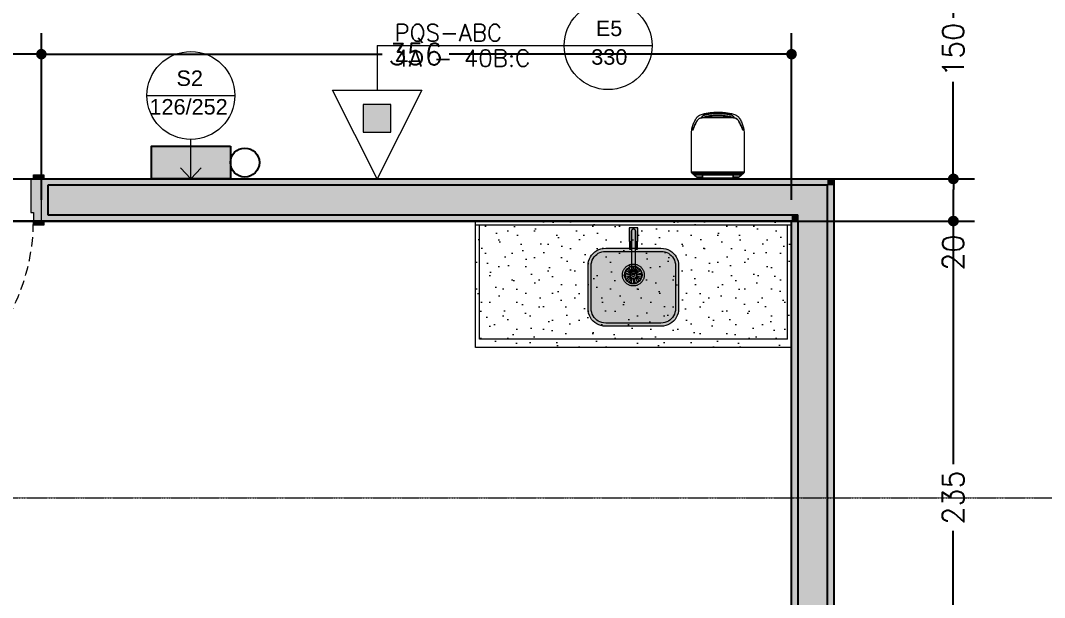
# Model space of a CAD drawing. Header units: metres. Extents: x -1783 to 21505, y -57 to 13660.
# Drawn here: x 12548 to 13033.8, y 10467.5 to 10741.4 of the extents above; entities that cross this region are included whole.
import ezdxf

# ---------------------------------------------------------------- set-up
doc = ezdxf.new("R2010")
doc.units = ezdxf.units.M
doc.header["$MEASUREMENT"] = 0
doc.linetypes.add('Dashed', pattern=[0.07, 0.045, -0.025])
doc.linetypes.add('Dot & Dashed', pattern=[0.6, 0.5, -0.05, 0, -0.05])
for name, color, linetype, lineweight in [('0_Caneta_No__99', 7, 'Continuous', 20), ('Bombeiro', 1, 'Continuous', 0), ('PAREDE CONSTRUIR_Caneta_No__241', 7, 'Continuous', 13), ('PAREDE CONSTRUIR_Caneta_No__3', 7, 'Continuous', 25), ('Portas Archicad_Caneta_No__241', 7, 'Continuous', 13)]:
    doc.layers.add(name, color=color, linetype=linetype, lineweight=lineweight)
for name, color, linetype in [('colorida chamar atenção', 10, 'Continuous'), ('cotas', 7, 'Continuous'), ('COTAS EXECUTIVO.EXEC', 7, 'Continuous'), ('LOUCAS-METAIS.ARQ', 7, 'Continuous'), ('PAREDE CONSTRUIR', 7, 'Continuous'), ('Portas Archicad', 7, 'Continuous')]:
    doc.layers.add(name, color=color, linetype=linetype)
for name, color, linetype, lineweight, true_color in [('LOUCAS-METAIS.ARQ_Caneta_No__13', 7, 'Continuous', 0, 0xaaaaaa), ('LOUCAS-METAIS.ARQ_Caneta_No__16', 7, 'Continuous', 0, 0xc9c9c9), ('LOUCAS-METAIS.ARQ_Caneta_No__18', 7, 'Continuous', 0, 0xdfdfdf), ('LOUCAS-METAIS.ARQ_Caneta_No__19', 7, 'Continuous', 0, 0xe9e9e9), ('MOBILIARIO2_Caneta_No__13', 7, 'Continuous', 0, 0xaaaaaa), ('Portas Archicad_Caneta_No__9', 7, 'Continuous', 5, 0x020202), ('Portas Archicad_Caneta_No__97', 7, 'Continuous', 5, 0x6b6b6b)]:
    doc.layers.add(name, color=color, linetype=linetype, lineweight=lineweight, true_color=true_color)
doc.styles.add('ARIAL', font='arial.ttf', dxfattribs={"height": 0.15})
doc.styles.add('R80', font='romans.shx', dxfattribs={"height": 10})
doc.dimstyles.new('1-50', dxfattribs={"dimtxt": 10, "dimasz": 5, "dimexe": 10, "dimexo": 10, "dimgap": 3, "dimtad": 1, "dimdec": 1, "dimrnd": 1, "dimdsep": 46, "dimtxsty": 'R80', "dimblk": 'DOT', "dimcen": 0, "dimclrd": 252, "dimclre": 252, "dimclrt": 252, "dimadec": 0, "dimazin": 0, "dimtfac": 1, "dimtdec": 1, "dimtix": 1, "dimtmove": 2, "dimatfit": 3, "dimldrblk": 'DOT', "dimfxl": 1, "dimtolj": 1, "dimarcsym": 0})
pattern_1 = [(45, (18585.245, 16091.269), (-6.363961, 6.363961), [0, -6, 0, -9]), (110, (18605.245, 16091.269), (8.457234, 3.078181), [0, -4.4, 0, -7.6])]

# ---------------------------------------------------------------- blocks, each defined once
blk = doc.blocks.new('iluminação')
at = {"layer": 'colorida chamar atenção'}
blk.add_hatch(color=256, dxfattribs=at).paths.add_polyline_path([(15.52, 37.5), (0, 37.5), (0, 0), (15.52, 0)])
blk.add_lwpolyline([(0, 37.5), (15.52, 37.5), (15.52, 0), (0, 0)], close=True, dxfattribs=at)
blk.add_circle((7.76, 44.38), 6.88, dxfattribs=at)
blk = doc.blocks.new('_Dot')
at = {"color": 0, "linetype": 'ByBlock', "lineweight": -2}
blk.add_line((-0.5, 0), (-1, 0), dxfattribs=at)
at = {"color": 0, "linetype": 'ByBlock', "const_width": 0.5}
blk.add_lwpolyline([(-0.25, 0, 1), (0.25, 0, 1)], format="xyb", close=True, dxfattribs=at)
blk = doc.blocks.new('*D7135')
at = {"layer": 'COTAS EXECUTIVO.EXEC', "color": 252, "lineweight": -2, "transparency": 16777216}
for p, q in [((12451.34, 10646.21), (13000.52, 10646.21)), ((12990.52, 10641.21), (12990.52, 10530.82)), ((12990.52, 10416.21), (12990.52, 10499.11)), ((12943.84, 10411.21), (13000.52, 10411.21))]:
    blk.add_line(p, q, dxfattribs=at)
at = {"layer": 'COTAS EXECUTIVO.EXEC', "color": 252, "lineweight": -2, "transparency": 16777216, "xscale": 5, "yscale": 5, "zscale": 5}
for p, rotation in [((12990.52, 10646.21), 90), ((12990.52, 10411.21), 270)]:
    blk.add_blockref('_Dot', p, dxfattribs=dict(at, rotation=rotation))
at = {"layer": 'COTAS EXECUTIVO.EXEC', "color": 252, "transparency": 16777216, "insert": (12990.52, 10514.97), "char_height": 10, "attachment_point": 5, "rotation": 90, "style": 'R80'}
blk.add_mtext('\\A1;235', dxfattribs=at)
blk = doc.blocks.new('*D7136')
at = {"layer": 'COTAS EXECUTIVO.EXEC', "color": 252, "lineweight": -2, "transparency": 16777216}
for p, q in [((12461.34, 10666.21), (13000.69, 10666.21)), ((12990.69, 10651.21), (12990.69, 10661.21)), ((12451.34, 10646.21), (13000.69, 10646.21))]:
    blk.add_line(p, q, dxfattribs=at)
at = {"layer": 'COTAS EXECUTIVO.EXEC', "color": 252, "lineweight": -2, "transparency": 16777216, "xscale": 5, "yscale": 5, "zscale": 5}
for p, rotation in [((12990.69, 10666.21), 90), ((12990.69, 10646.21), 270)]:
    blk.add_blockref('_Dot', p, dxfattribs=dict(at, rotation=rotation))
at = {"layer": 'COTAS EXECUTIVO.EXEC', "color": 252, "transparency": 16777216, "insert": (12990.52, 10631.22), "char_height": 10, "attachment_point": 5, "rotation": 90, "style": 'R80'}
blk.add_mtext('\\A1;20', dxfattribs=at)
blk = doc.blocks.new('*D7137')
at = {"layer": 'COTAS EXECUTIVO.EXEC', "color": 252, "lineweight": -2, "transparency": 16777216}
for p, q in [((12943.84, 10816.21), (13000.52, 10816.21)), ((12990.52, 10811.21), (12990.52, 10742.61)), ((12990.52, 10671.21), (12990.52, 10712.32)), ((12461.34, 10666.21), (13000.52, 10666.21))]:
    blk.add_line(p, q, dxfattribs=at)
at = {"layer": 'COTAS EXECUTIVO.EXEC', "color": 252, "lineweight": -2, "transparency": 16777216, "xscale": 5, "yscale": 5, "zscale": 5}
for p, rotation in [((12990.52, 10816.21), 90), ((12990.52, 10666.21), 270)]:
    blk.add_blockref('_Dot', p, dxfattribs=dict(at, rotation=rotation))
at = {"layer": 'COTAS EXECUTIVO.EXEC', "color": 252, "transparency": 16777216, "insert": (12990.52, 10727.47), "char_height": 10, "attachment_point": 5, "rotation": 90, "style": 'R80'}
blk.add_mtext('\\A1;150', dxfattribs=at)
blk = doc.blocks.new('*D7200')
at = {"layer": 'COTAS EXECUTIVO.EXEC', "color": 252, "lineweight": -2, "transparency": 16777216}
for p, q in [((12618.84, 10816.21), (12230.38, 10816.21)), ((12240.38, 10811.21), (12240.38, 10742.61)), ((12240.38, 10671.21), (12240.38, 10712.32)), ((12293.84, 10666.21), (12230.38, 10666.21))]:
    blk.add_line(p, q, dxfattribs=at)
at = {"layer": 'COTAS EXECUTIVO.EXEC', "color": 252, "lineweight": -2, "transparency": 16777216, "xscale": 5, "yscale": 5, "zscale": 5}
for p, rotation in [((12240.38, 10816.21), 90), ((12240.38, 10666.21), 270)]:
    blk.add_blockref('_Dot', p, dxfattribs=dict(at, rotation=rotation))
at = {"layer": 'COTAS EXECUTIVO.EXEC', "color": 252, "transparency": 16777216, "insert": (12240.38, 10727.47), "char_height": 10, "attachment_point": 5, "rotation": 90, "style": 'R80'}
blk.add_mtext('\\A1;150', dxfattribs=at)
blk = doc.blocks.new('*D7358')
at = {"layer": 'COTAS EXECUTIVO.EXEC', "color": 252, "lineweight": -2, "transparency": 16777216}
for p, q in [((13183.84, 10613.71), (13183.84, 10332.29)), ((12933.84, 10351.21), (12933.84, 10332.29)), ((12938.84, 10342.29), (13029.24, 10342.29)), ((13178.84, 10342.29), (13060.95, 10342.29))]:
    blk.add_line(p, q, dxfattribs=at)
at = {"layer": 'COTAS EXECUTIVO.EXEC', "color": 252, "lineweight": -2, "transparency": 16777216, "xscale": 5, "yscale": 5, "zscale": 5, "rotation": 180}
blk.add_blockref('_Dot', (12933.84, 10342.29), dxfattribs=at)
at = {"layer": 'COTAS EXECUTIVO.EXEC', "color": 252, "lineweight": -2, "transparency": 16777216, "xscale": 5, "yscale": 5, "zscale": 5}
blk.add_blockref('_Dot', (13183.84, 10342.29), dxfattribs=at)
at = {"layer": 'COTAS EXECUTIVO.EXEC', "color": 252, "transparency": 16777216, "insert": (13045.1, 10342.29), "char_height": 10, "attachment_point": 5, "style": 'R80'}
blk.add_mtext('\\A1;250', dxfattribs=at)
blk = doc.blocks.new('*D7481')
at = {"layer": 'COTAS EXECUTIVO.EXEC', "color": 252, "lineweight": -2, "transparency": 16777216}
for p, q in [((12457.91, 10656.21), (12457.91, 10735.39)), ((12557.91, 10656.21), (12557.91, 10735.39)), ((12462.91, 10725.39), (12492.37, 10725.39)), ((12552.91, 10725.39), (12522.66, 10725.39))]:
    blk.add_line(p, q, dxfattribs=at)
at = {"layer": 'COTAS EXECUTIVO.EXEC', "color": 252, "lineweight": -2, "transparency": 16777216, "xscale": 5, "yscale": 5, "zscale": 5, "rotation": 180}
blk.add_blockref('_Dot', (12457.91, 10725.39), dxfattribs=at)
at = {"layer": 'COTAS EXECUTIVO.EXEC', "color": 252, "lineweight": -2, "transparency": 16777216, "xscale": 5, "yscale": 5, "zscale": 5}
blk.add_blockref('_Dot', (12557.91, 10725.39), dxfattribs=at)
at = {"layer": 'COTAS EXECUTIVO.EXEC', "color": 252, "transparency": 16777216, "insert": (12507.51, 10725.39), "char_height": 10, "attachment_point": 5, "style": 'R80'}
blk.add_mtext('\\A1;100', dxfattribs=at)
blk = doc.blocks.new('*D7482')
at = {"layer": 'COTAS EXECUTIVO.EXEC', "color": 252, "lineweight": -2, "transparency": 16777216}
for p, q in [((12557.91, 10656.21), (12557.91, 10735.39)), ((12913.84, 10656.21), (12913.84, 10735.39)), ((12562.91, 10725.39), (12719.62, 10725.39)), ((12908.84, 10725.39), (12751.34, 10725.39))]:
    blk.add_line(p, q, dxfattribs=at)
at = {"layer": 'COTAS EXECUTIVO.EXEC', "color": 252, "lineweight": -2, "transparency": 16777216, "xscale": 5, "yscale": 5, "zscale": 5, "rotation": 180}
blk.add_blockref('_Dot', (12557.91, 10725.39), dxfattribs=at)
at = {"layer": 'COTAS EXECUTIVO.EXEC', "color": 252, "lineweight": -2, "transparency": 16777216, "xscale": 5, "yscale": 5, "zscale": 5}
blk.add_blockref('_Dot', (12913.84, 10725.39), dxfattribs=at)
at = {"layer": 'COTAS EXECUTIVO.EXEC', "color": 252, "transparency": 16777216, "insert": (12735.48, 10725.39), "char_height": 10, "attachment_point": 5, "style": 'R80'}
blk.add_mtext('\\A1;356', dxfattribs=at)
blk = doc.blocks.new('Door 26_3')
at = {"layer": 'Portas Archicad', "linetype": 'Continuous', "lineweight": 0, "true_color": 0xffffff}
for points in [[(0.462, 0.924), (0.422, 0.924), (0.422, 0), (0.462, 0)], [(-0.462, 0), (-0.462, 0.019), (-0.512, 0.019), (-0.512, 0)], [(-0.45, -0.2), (-0.45, -0.04), (-0.462, -0.04), (-0.462, 0), (-0.5, 0), (-0.5, -0.2)], [(0.5, -0.2), (0.5, 0), (0.462, 0), (0.462, -0.04), (0.45, -0.04), (0.45, -0.2)], [(0.462, 0.019), (0.462, 0), (0.512, 0), (0.512, 0.019)], [(-0.462, -0.219), (-0.462, -0.2), (-0.512, -0.2), (-0.512, -0.219)], [(0.462, -0.2), (0.462, -0.219), (0.512, -0.219), (0.512, -0.2)]]:
    blk.add_hatch(color=7, dxfattribs=at).paths.add_polyline_path(points)
at = {"layer": 'Portas Archicad_Caneta_No__241', "color": 7, "linetype": 'Continuous', "lineweight": 13}
for p, q in [((-0.512, 0), (-0.5, 0)), ((-0.512, 0), (-0.5, 0)), ((-0.5, 0), (-0.5, -0.03)), ((-0.5, 0), (-0.5, -0.03)), ((0.5, 0), (0.5, -0.03)), ((0.5, 0), (0.5, -0.03)), ((0.5, 0), (0.512, 0)), ((0.5, 0), (0.512, 0)), ((-0.5, -0.03), (-0.5, -0.17)), ((-0.5, -0.03), (-0.5, -0.17)), ((-0.5, -0.03), (-0.5, -0.17)), ((-0.5, -0.03), (-0.5, -0.17)), ((0.5, -0.03), (0.5, -0.17)), ((0.5, -0.03), (0.5, -0.17)), ((0.5, -0.03), (0.5, -0.17)), ((0.5, -0.03), (0.5, -0.17)), ((-0.5, -0.17), (-0.5, -0.2)), ((-0.5, -0.17), (-0.5, -0.2)), ((-0.5, -0.17), (-0.5, -0.2)), ((-0.5, -0.17), (-0.5, -0.2)), ((0.5, -0.17), (0.5, -0.2)), ((0.5, -0.17), (0.5, -0.2)), ((0.5, -0.17), (0.5, -0.2)), ((0.5, -0.17), (0.5, -0.2)), ((-0.512, -0.2), (-0.5, -0.2)), ((-0.512, -0.2), (-0.5, -0.2)), ((0.5, -0.2), (0.512, -0.2)), ((0.5, -0.2), (0.512, -0.2))]:
    blk.add_line(p, q, dxfattribs=at)
at = {"layer": 'Portas Archicad_Caneta_No__9', "color": 18, "linetype": 'Continuous', "lineweight": 5, "true_color": 0x020202}
for p, q in [((0.422, 0), (0.422, 0.924)), ((0.422, 0.924), (0.462, 0.924)), ((0.462, 0.924), (0.462, 0)), ((-0.512, 0), (-0.512, 0.019)), ((-0.512, 0.019), (-0.462, 0.019)), ((-0.462, 0), (-0.512, 0)), ((-0.462, 0), (-0.5, 0)), ((-0.5, 0), (-0.5, -0.2)), ((-0.462, 0.019), (-0.462, 0)), ((-0.462, -0.04), (-0.462, 0)), ((0.462, 0), (0.422, 0)), ((0.462, 0.019), (0.512, 0.019)), ((0.462, 0), (0.462, 0.019)), ((0.512, 0), (0.462, 0)), ((0.5, 0), (0.462, 0)), ((0.462, 0), (0.462, -0.04)), ((0.5, -0.2), (0.5, 0)), ((0.512, 0.019), (0.512, 0)), ((-0.45, -0.04), (-0.462, -0.04)), ((-0.45, -0.2), (-0.45, -0.04)), ((0.462, -0.04), (0.45, -0.04)), ((0.45, -0.04), (0.45, -0.2)), ((-0.512, -0.219), (-0.512, -0.2)), ((-0.512, -0.2), (-0.462, -0.2)), ((-0.462, -0.219), (-0.512, -0.219)), ((-0.5, -0.2), (-0.45, -0.2)), ((-0.462, -0.2), (-0.462, -0.219)), ((0.45, -0.2), (0.5, -0.2)), ((0.462, -0.2), (0.512, -0.2)), ((0.462, -0.219), (0.462, -0.2)), ((0.512, -0.219), (0.462, -0.219)), ((0.512, -0.2), (0.512, -0.219))]:
    blk.add_line(p, q, dxfattribs=at)
at = {"layer": 'Portas Archicad_Caneta_No__97', "color": 251, "linetype": 'Dashed', "lineweight": 5, "true_color": 0x6b6b6b}
blk.add_arc((0.462, 0), 0.924, 90, 180, dxfattribs=at)
blk = doc.blocks.new('Filtro de agua eletrolux')
at = {"layer": 'MOBILIARIO2_Caneta_No__13', "color": 253, "linetype": 'Continuous', "lineweight": 0, "true_color": 0xaaaaaa, "flags": 128}
for points in [[(-0.048, 0), (-0.048, -0.0035), (-0.041, -0.0035), (-0.041, 0)], [(-0.1232, -0.0274), (-0.1247, -0.0313), (0.1247, -0.0313), (0.1232, -0.0273)], [(-0.1135, -0.0189), (-0.1232, -0.0274), (0.1232, -0.0274), (0.1135, -0.0189)], [(-0.0724, -0.0189), (-0.073, -0.0079), (-0.0996, -0.0079), (-0.1105, -0.0189)], [(0.0724, -0.0189), (0.1105, -0.0189), (0.0996, -0.0079), (0.073, -0.0079)]]:
    blk.add_lwpolyline(points, close=True, dxfattribs=at)
for points in [[(-0.0793, -0.2894, 0.01947), (-0.0736, -0.2903, 0.019484), (-0.0679, -0.2908, 0.006621), (0.0001, -0.2916, 0.003297), (0.0681, -0.2911, 0.002041), (0.0684, -0.291, 0.002126), (0.0687, -0.2908, 0.019335), (0.074, -0.2903, 0.019341), (0.0793, -0.2894, 0.092792), (0.0877, -0.2861, 0.07538), (0.0946, -0.2801, 0.048862), (0.0998, -0.2726, 0.005558), (0.1042, -0.2646, 0.003802), (0.1084, -0.2565, 0.016853), (0.1123, -0.2482, 0.016885), (0.1156, -0.2397, 0.007096), (0.1185, -0.2311, -0.089817), (0.1209, -0.2368, -0.062725), (0.1215, -0.243, 0.031512), (0.1239, -0.23, 0.019818), (0.1248, -0.2168, 0.009318), (0.125, -0.2036, 0.012602), (0.1247, -0.1904), (0.1247, -0.0313), (-0.1247, -0.0313), (-0.1247, -0.1906, 0.013912), (-0.1251, -0.2039, 0.011291), (-0.1248, -0.2172, 0.016751), (-0.1237, -0.2305, 0.028), (-0.1215, -0.2437, -0.078355), (-0.121, -0.2372, -0.080125), (-0.1185, -0.2313, 0.023278), (-0.1122, -0.2483, 0.02357), (-0.1043, -0.2647, 0.008726), (-0.0998, -0.2727, 0.041205), (-0.0945, -0.2802, 0.079334), (-0.0877, -0.2861, 0.092079), (-0.0793, -0.2894)], [(0.0724, -0.0189), (0.073, -0.0079), (0.0996, -0.0079), (0.1105, -0.0189), (0.1132, -0.0189, 0.115589), (0.1081, -0.0131, 0.022093), (0.1015, -0.0088, 0.050067), (0.0944, -0.0055, 0.039954), (0.0869, -0.0035), (-0.0869, -0.0035, 0.039954), (-0.0944, -0.0055, 0.050067), (-0.1015, -0.0088, 0.022093), (-0.1081, -0.0131, 0.115589), (-0.1132, -0.0189), (-0.1105, -0.0189), (-0.0996, -0.0079), (-0.073, -0.0079), (-0.0724, -0.0189)], [(-0.0793, -0.2894, -0.092079), (-0.0877, -0.2861, -0.079334), (-0.0945, -0.2802, -0.041205), (-0.0998, -0.2727, -0.008726), (-0.1043, -0.2647, -0.02357), (-0.1122, -0.2483, -0.023278), (-0.1185, -0.2313, 0.080125), (-0.121, -0.2372, 0.078355), (-0.1215, -0.2437, 0.04942), (-0.1153, -0.2624, 0.015798), (-0.1066, -0.2803, 0.014478), (-0.1017, -0.2889, 0.075356), (-0.0954, -0.2965, 0.063842), (-0.0873, -0.3021, 0.038124), (-0.0781, -0.306, 0.024573), (-0.0685, -0.3086, 0.006855), (-0.0588, -0.3107, 0.007954), (-0.049, -0.3125, 0.008068), (-0.0392, -0.3139, 0.016272), (-0.0195, -0.3159, 0.01656), (0.0003, -0.3165, 0.015993), (0.0201, -0.3159, 0.014635), (0.0399, -0.314, 0.018719), (0.0594, -0.3109, 0.034167), (0.0786, -0.3057, 0.028453), (0.0878, -0.3019, 0.084173), (0.0958, -0.2962, 0.052572), (0.1021, -0.2885, 0.020182), (0.1072, -0.2799, 0.030152), (0.1155, -0.2619, 0.033945), (0.1215, -0.243, 0.062725), (0.1209, -0.2368, 0.089817), (0.1185, -0.2311, -0.007096), (0.1156, -0.2397, -0.016885), (0.1123, -0.2482, -0.016853), (0.1084, -0.2565, -0.003802), (0.1042, -0.2646, -0.005558), (0.0998, -0.2726, -0.048862), (0.0946, -0.2801, -0.07538), (0.0877, -0.2861, -0.092792), (0.0793, -0.2894, -0.033884), (0.0765, -0.294, -0.045371), (0.073, -0.2981, -0.077145), (0.0687, -0.3012, -0.040233), (0.0637, -0.3033, -0.033791), (0.0533, -0.3058, -0.004052), (0.0427, -0.3076, -0.022883), (0.0214, -0.3099, -0.016092), (0, -0.3106, -0.016739), (-0.0214, -0.3099, -0.022154), (-0.0427, -0.3075, -0.005982), (-0.0533, -0.3057, -0.029749), (-0.0637, -0.3032, -0.042805), (-0.0687, -0.3012, -0.07791), (-0.073, -0.2981, -0.042066), (-0.0765, -0.294, -0.038939), (-0.0793, -0.2894)], [(0.0793, -0.2894, -0.019341), (0.074, -0.2903, -0.019335), (0.0687, -0.2908, -0.024563), (0.0649, -0.293, -0.044143), (0.0609, -0.2947, -0.031848), (0.0567, -0.2957, -0.005357), (0.0523, -0.2965, -0.001877), (0.0437, -0.2978, -0.00785), (0.0351, -0.299, -0.015062), (0.0178, -0.3006, -0.015413), (0.0003, -0.3011, -0.01191), (-0.0084, -0.3009, -0.001177), (-0.0171, -0.3005, -0.006843), (-0.0258, -0.2999, -0.008684), (-0.0344, -0.299, -0.007866), (-0.0431, -0.2979, -0.005183), (-0.0517, -0.2965, -0.021393), (-0.0603, -0.2947, -0.108988), (-0.0679, -0.2908, -0.019484), (-0.0736, -0.2903, -0.01947), (-0.0793, -0.2894, 0.038939), (-0.0765, -0.294, 0.042066), (-0.073, -0.2981, 0.07791), (-0.0687, -0.3012, 0.042805), (-0.0637, -0.3032, 0.029749), (-0.0533, -0.3057, 0.005982), (-0.0427, -0.3075, 0.022154), (-0.0214, -0.3099, 0.016739), (0, -0.3106, 0.016092), (0.0214, -0.3099, 0.022883), (0.0427, -0.3076, 0.004052), (0.0533, -0.3058, 0.033791), (0.0637, -0.3033, 0.040233), (0.0687, -0.3012, 0.077145), (0.073, -0.2981, 0.045371), (0.0765, -0.294, 0.033884), (0.0793, -0.2894)], [(0.0681, -0.2911, -0.003297), (0.0001, -0.2916, -0.006621), (-0.0679, -0.2908, 0.108633), (-0.0603, -0.2947, 0.021646), (-0.0518, -0.2965, 0.005219), (-0.0432, -0.2979, 0.007771), (-0.0346, -0.299, 0.008628), (-0.026, -0.2999, 0.006919), (-0.0173, -0.3005, 0.001213), (-0.0087, -0.3009, 0.011455), (0, -0.3011, 0.0158), (0.0173, -0.3006, 0.014701), (0.0346, -0.2991, 0.008068), (0.0432, -0.2979, 0.002153), (0.0518, -0.2966, 0.003277), (0.0561, -0.2958, 0.028711), (0.0603, -0.2948, 0.044037), (0.0643, -0.2933, 0.025756), (0.0681, -0.2911)]]:
    blk.add_lwpolyline(points, format="xyb", close=True, dxfattribs=at)
blk = doc.blocks.new('LEM_cuba tramontina 400x340x140')
at = {"layer": 'LOUCAS-METAIS.ARQ_Caneta_No__18', "linetype": 'Continuous', "lineweight": 0, "true_color": 0xdfdfdf}
blk.add_hatch(color=254, dxfattribs=at).paths.add_polyline_path([(0.0843, 0.43), (0.0718, 0.4292), (0.0612, 0.4271), (0.051, 0.4236), (0.0413, 0.4188), (0.0324, 0.4128), (0.0243, 0.4057), (0.0172, 0.3976), (0.0112, 0.3887), (0.0064, 0.379), (0.0029, 0.3688), (0.0008, 0.3582), (0, 0.3457), (0, 0.0843), (0.0008, 0.0718), (0.0029, 0.0612), (0.0064, 0.051), (0.0112, 0.0413), (0.0172, 0.0324), (0.0243, 0.0243), (0.0324, 0.0172), (0.0413, 0.0112), (0.051, 0.0064), (0.0612, 0.0029), (0.0718, 0.0008), (0.0843, 0), (0.2857, 0), (0.2982, 0.0008), (0.3088, 0.0029), (0.319, 0.0064), (0.3287, 0.0112), (0.3376, 0.0172), (0.3457, 0.0243), (0.3528, 0.0324), (0.3588, 0.0413), (0.3636, 0.051), (0.3671, 0.0612), (0.3692, 0.0718), (0.37, 0.0843), (0.37, 0.3457), (0.3692, 0.3582), (0.3671, 0.3688), (0.3636, 0.379), (0.3588, 0.3887), (0.3528, 0.3976), (0.3457, 0.4057), (0.3376, 0.4128), (0.3287, 0.4188), (0.319, 0.4236), (0.3088, 0.4271), (0.2982, 0.4292), (0.2857, 0.43)])
at = {"layer": 'LOUCAS-METAIS.ARQ_Caneta_No__13', "color": 253, "linetype": 'Continuous', "lineweight": 0, "true_color": 0xaaaaaa, "flags": 128}
for points in [[(0.0843, 0.43), (0.0718, 0.4292), (0.0612, 0.4271), (0.051, 0.4236), (0.0413, 0.4188), (0.0324, 0.4128), (0.0243, 0.4057), (0.0172, 0.3976), (0.0112, 0.3887), (0.0064, 0.379), (0.0029, 0.3688), (0.0008, 0.3582), (0, 0.3457), (0, 0.0843), (0.0008, 0.0718), (0.0029, 0.0612), (0.0064, 0.051), (0.0112, 0.0413), (0.0172, 0.0324), (0.0243, 0.0243), (0.0324, 0.0172), (0.0413, 0.0112), (0.051, 0.0064), (0.0612, 0.0029), (0.0718, 0.0008), (0.0843, 0), (0.2857, 0), (0.2982, 0.0008), (0.3088, 0.0029), (0.319, 0.0064), (0.3287, 0.0112), (0.3376, 0.0172), (0.3457, 0.0243), (0.3528, 0.0324), (0.3588, 0.0413), (0.3636, 0.051), (0.3671, 0.0612), (0.3692, 0.0718), (0.37, 0.0843), (0.37, 0.3457), (0.3692, 0.3582), (0.3671, 0.3688), (0.3636, 0.379), (0.3588, 0.3887), (0.3528, 0.3976), (0.3457, 0.4057), (0.3376, 0.4128), (0.3287, 0.4188), (0.319, 0.4236), (0.3088, 0.4271), (0.2982, 0.4292), (0.2857, 0.43)], [(0.3049, 0.0174), (0.3132, 0.0203), (0.3211, 0.0242), (0.3285, 0.0291), (0.3351, 0.0349), (0.3409, 0.0415), (0.3458, 0.0489), (0.3497, 0.0568), (0.3526, 0.0651), (0.3543, 0.0738), (0.355, 0.0848), (0.355, 0.3452), (0.3543, 0.3562), (0.3526, 0.3649), (0.3497, 0.3732), (0.3458, 0.3811), (0.3409, 0.3885), (0.3351, 0.3951), (0.3285, 0.4009), (0.3211, 0.4058), (0.3132, 0.4097), (0.3049, 0.4126), (0.2962, 0.4143), (0.2852, 0.415), (0.0848, 0.415), (0.0738, 0.4143), (0.0651, 0.4126), (0.0568, 0.4097), (0.0489, 0.4058), (0.0415, 0.4009), (0.0349, 0.3951), (0.0291, 0.3885), (0.0242, 0.3811), (0.0203, 0.3732), (0.0174, 0.3649), (0.0157, 0.3562), (0.015, 0.3452), (0.015, 0.0848), (0.0157, 0.0738), (0.0174, 0.0651), (0.0203, 0.0568), (0.0242, 0.0489), (0.0291, 0.0415), (0.0349, 0.0349), (0.0415, 0.0291), (0.0489, 0.0242), (0.0568, 0.0203), (0.0651, 0.0174), (0.0738, 0.0157), (0.0848, 0.015), (0.2852, 0.015), (0.2962, 0.0157)], [(0.1671, 0.1819), (0.1691, 0.1844), (0.1709, 0.1871), (0.1726, 0.1899), (0.174, 0.1929), (0.1753, 0.1959), (0.1765, 0.1989), (0.1774, 0.2021), (0.1781, 0.2053), (0.1786, 0.2085), (0.1789, 0.2117), (0.179, 0.215), (0.1789, 0.2183), (0.1786, 0.2215), (0.1781, 0.2247), (0.1774, 0.2279), (0.1765, 0.2311), (0.1753, 0.2341), (0.174, 0.2371), (0.1726, 0.2401), (0.1709, 0.2429), (0.1691, 0.2456), (0.1671, 0.2481), (0.1649, 0.2506), (0.1626, 0.2529), (0.1601, 0.2551), (0.1576, 0.2571), (0.1549, 0.2589), (0.152, 0.2606), (0.1491, 0.2621), (0.1461, 0.2633), (0.1431, 0.2645), (0.1399, 0.2654), (0.1367, 0.2661), (0.1335, 0.2666), (0.1303, 0.2669), (0.127, 0.267), (0.1237, 0.2669), (0.1205, 0.2666), (0.1173, 0.2661), (0.1141, 0.2654), (0.1109, 0.2645), (0.1079, 0.2633), (0.1049, 0.2621), (0.1019, 0.2606), (0.0991, 0.2589), (0.0964, 0.2571), (0.0939, 0.2551), (0.0914, 0.2529), (0.0891, 0.2506), (0.0869, 0.2481), (0.0849, 0.2456), (0.0831, 0.2429), (0.0814, 0.2401), (0.0799, 0.2371), (0.0787, 0.2341), (0.0775, 0.2311), (0.0766, 0.2279), (0.0759, 0.2247), (0.0754, 0.2215), (0.0751, 0.2183), (0.075, 0.215), (0.0751, 0.2117), (0.0754, 0.2085), (0.0759, 0.2053), (0.0766, 0.2021), (0.0775, 0.1989), (0.0787, 0.1959), (0.0799, 0.1929), (0.0814, 0.1899), (0.0831, 0.1871), (0.0849, 0.1844), (0.0869, 0.1819), (0.0891, 0.1794), (0.0914, 0.1771), (0.0939, 0.1749), (0.0964, 0.1729), (0.0991, 0.1711), (0.1019, 0.1694), (0.1049, 0.1679), (0.1079, 0.1667), (0.1109, 0.1655), (0.1141, 0.1646), (0.1173, 0.1639), (0.1205, 0.1634), (0.1237, 0.1631), (0.127, 0.163), (0.1303, 0.1631), (0.1335, 0.1634), (0.1367, 0.1639), (0.1399, 0.1646), (0.1431, 0.1655), (0.1461, 0.1667), (0.1491, 0.1679), (0.152, 0.1694), (0.1549, 0.1711), (0.1576, 0.1729), (0.1601, 0.1749), (0.1626, 0.1771), (0.1649, 0.1794)], [(0.1475, 0.1792), (0.156, 0.1857), (0.1625, 0.1943), (0.1666, 0.2043), (0.168, 0.215), (0.1666, 0.2257), (0.1625, 0.2357), (0.156, 0.2443), (0.1475, 0.2508), (0.1376, 0.255), (0.127, 0.2564), (0.1164, 0.255), (0.1065, 0.2508), (0.098, 0.2443), (0.0915, 0.2357), (0.0874, 0.2257), (0.086, 0.215), (0.0861, 0.2176), (0.0864, 0.2201), (0.0868, 0.2227), (0.0873, 0.2252), (0.0881, 0.2277), (0.0889, 0.2301), (0.0899, 0.2325), (0.0911, 0.2347), (0.0924, 0.237), (0.0939, 0.2391), (0.0955, 0.2411), (0.0972, 0.2431), (0.099, 0.2449), (0.1009, 0.2466), (0.1029, 0.2482), (0.1051, 0.2496), (0.1073, 0.2509), (0.1096, 0.2521), (0.1119, 0.2531), (0.1144, 0.254), (0.1168, 0.2547), (0.1194, 0.2553), (0.1219, 0.2557), (0.1245, 0.2559), (0.127, 0.256), (0.1296, 0.2559), (0.1322, 0.2557), (0.1347, 0.2553), (0.1372, 0.2547), (0.1397, 0.254), (0.1421, 0.2531), (0.1445, 0.2521), (0.1468, 0.2509), (0.149, 0.2496), (0.1511, 0.2482), (0.1532, 0.2466), (0.1551, 0.2449), (0.1569, 0.2431), (0.1586, 0.2411), (0.1602, 0.2391), (0.1617, 0.237), (0.163, 0.2347), (0.1641, 0.2325), (0.1652, 0.2301), (0.166, 0.2277), (0.1667, 0.2252), (0.1673, 0.2227), (0.1677, 0.2201), (0.168, 0.2176), (0.168, 0.215), (0.168, 0.2124), (0.1677, 0.2099), (0.1673, 0.2073), (0.1667, 0.2048), (0.166, 0.2023), (0.1652, 0.1999), (0.1641, 0.1975), (0.163, 0.1953), (0.1617, 0.193), (0.1602, 0.1909), (0.1586, 0.1889), (0.1569, 0.1869), (0.1551, 0.1851), (0.1532, 0.1834), (0.1511, 0.1818), (0.149, 0.1804), (0.1468, 0.1791), (0.1445, 0.1779), (0.1421, 0.1769), (0.1397, 0.176), (0.1372, 0.1753), (0.1347, 0.1747), (0.1322, 0.1743), (0.1296, 0.1741), (0.127, 0.174), (0.1245, 0.1741), (0.1219, 0.1743), (0.1194, 0.1747), (0.1168, 0.1753), (0.1144, 0.176), (0.1119, 0.1769), (0.1096, 0.1779), (0.1073, 0.1791), (0.1051, 0.1804), (0.1029, 0.1818), (0.1009, 0.1834), (0.099, 0.1851), (0.0972, 0.1869), (0.0955, 0.1889), (0.0939, 0.1909), (0.0924, 0.193), (0.0911, 0.1953), (0.0899, 0.1975), (0.0889, 0.1999), (0.0881, 0.2023), (0.0873, 0.2048), (0.0868, 0.2073), (0.0864, 0.2099), (0.0861, 0.2124), (0.086, 0.215), (0.0874, 0.2043), (0.0915, 0.1943), (0.098, 0.1857), (0.1065, 0.1792), (0.1164, 0.175), (0.127, 0.1736), (0.1376, 0.175)], [(0.1279, 0.2078), (0.1297, 0.2083), (0.1314, 0.2092), (0.1327, 0.2106), (0.1336, 0.2122), (0.1341, 0.214), (0.1341, 0.2159), (0.1336, 0.2178), (0.1327, 0.2194), (0.1314, 0.2207), (0.1298, 0.2217), (0.1279, 0.2222), (0.1261, 0.2222), (0.1243, 0.2217), (0.1226, 0.2208), (0.1213, 0.2194), (0.1204, 0.2178), (0.1199, 0.216), (0.1199, 0.2141), (0.1204, 0.2122), (0.1213, 0.2106), (0.1226, 0.2093), (0.1242, 0.2083), (0.126, 0.2078)]]:
    blk.add_lwpolyline(points, close=True, dxfattribs=at)
for points in [[(0.1231, 0.23), (0.1194, 0.2285), (0.1093, 0.2459), (0.109, 0.2469), (0.109, 0.2479), (0.1093, 0.249), (0.11, 0.25), (0.111, 0.2508), (0.1121, 0.2514), (0.1133, 0.2518), (0.1146, 0.2519), (0.1157, 0.2517), (0.1167, 0.2512), (0.1174, 0.2504), (0.1179, 0.2495), (0.1231, 0.23), (0.1271, 0.2305), (0.1311, 0.23), (0.1348, 0.2284), (0.1379, 0.2259), (0.1404, 0.2227), (0.1419, 0.2189), (0.1424, 0.2149), (0.1624, 0.215), (0.1633, 0.2148), (0.1642, 0.2143), (0.165, 0.2134), (0.1655, 0.2124), (0.1657, 0.2111), (0.1657, 0.2098), (0.1654, 0.2086), (0.1648, 0.2074), (0.1641, 0.2065), (0.1631, 0.2059), (0.1621, 0.2056), (0.1611, 0.2057), (0.1418, 0.2109), (0.1403, 0.2071), (0.1576, 0.1971), (0.1584, 0.1965), (0.1589, 0.1956), (0.1591, 0.1945), (0.159, 0.1933), (0.1586, 0.1921), (0.158, 0.191), (0.1571, 0.19), (0.156, 0.1893), (0.1549, 0.1889), (0.1538, 0.1889), (0.1528, 0.1892), (0.152, 0.1897), (0.1378, 0.2039), (0.1403, 0.2071)], [(0.1271, 0.2305), (0.127, 0.2507), (0.1272, 0.2517), (0.1277, 0.2526), (0.1285, 0.2534), (0.1296, 0.2539), (0.1308, 0.2541), (0.1321, 0.2541), (0.1334, 0.2538), (0.1345, 0.2532), (0.1354, 0.2524), (0.136, 0.2515), (0.1363, 0.2505), (0.1362, 0.2495), (0.1311, 0.23)], [(0.1348, 0.2284), (0.1447, 0.2459), (0.1453, 0.2467), (0.1462, 0.2472), (0.1473, 0.2474), (0.1485, 0.2473), (0.1497, 0.2469), (0.1508, 0.2463), (0.1517, 0.2454), (0.1524, 0.2443), (0.1528, 0.2432), (0.1529, 0.2421), (0.1526, 0.2411), (0.152, 0.2402), (0.1379, 0.2259)], [(0.1122, 0.2191), (0.1116, 0.2151), (0.0916, 0.215), (0.0907, 0.2152), (0.0898, 0.2157), (0.089, 0.2166), (0.0885, 0.2176), (0.0883, 0.2189), (0.0883, 0.2202), (0.0886, 0.2214), (0.0892, 0.2226), (0.0899, 0.2235), (0.0909, 0.2241), (0.0919, 0.2244), (0.0929, 0.2243), (0.1122, 0.2191), (0.1137, 0.2229), (0.1162, 0.2261), (0.1194, 0.2285)], [(0.1116, 0.2151), (0.1121, 0.2111), (0.0928, 0.2058), (0.0919, 0.2053), (0.0912, 0.2046), (0.0907, 0.2036), (0.0905, 0.2024), (0.0906, 0.2012), (0.0909, 0.1999), (0.0915, 0.1988), (0.0924, 0.1978), (0.0933, 0.1972), (0.0944, 0.1968), (0.0954, 0.1968), (0.0964, 0.1972), (0.1136, 0.2073), (0.1161, 0.2041), (0.102, 0.1898), (0.1014, 0.1889), (0.1011, 0.1879), (0.1012, 0.1868), (0.1016, 0.1857), (0.1023, 0.1846), (0.1032, 0.1837), (0.1043, 0.1831), (0.1055, 0.1827), (0.1067, 0.1826), (0.1078, 0.1828), (0.1087, 0.1833), (0.1093, 0.1841), (0.1192, 0.2016), (0.1229, 0.2), (0.1178, 0.1805), (0.1177, 0.1795), (0.118, 0.1785), (0.1186, 0.1776), (0.1195, 0.1768), (0.1206, 0.1762), (0.1219, 0.1759), (0.1232, 0.1759), (0.1244, 0.1761), (0.1255, 0.1766), (0.1263, 0.1774), (0.1268, 0.1783), (0.127, 0.1793), (0.1269, 0.1995), (0.1309, 0.2), (0.1361, 0.1805), (0.1366, 0.1796), (0.1373, 0.1788), (0.1383, 0.1783), (0.1394, 0.1781), (0.1407, 0.1782), (0.1419, 0.1786), (0.143, 0.1792), (0.144, 0.18), (0.1446, 0.181), (0.145, 0.1821), (0.145, 0.1831), (0.1447, 0.1841), (0.1346, 0.2015), (0.1378, 0.2039)], [(0.1137, 0.2229), (0.0964, 0.2329), (0.0956, 0.2335), (0.0951, 0.2344), (0.0949, 0.2355), (0.095, 0.2367), (0.0954, 0.2379), (0.096, 0.239), (0.0969, 0.24), (0.098, 0.2407), (0.0991, 0.2411), (0.1002, 0.2411), (0.1012, 0.2408), (0.102, 0.2403), (0.1162, 0.2261)], [(0.1121, 0.2111), (0.1136, 0.2073)], [(0.1161, 0.2041), (0.1192, 0.2016)], [(0.1229, 0.2), (0.1269, 0.1995)], [(0.1309, 0.2), (0.1346, 0.2015)], [(0.1404, 0.2227), (0.1576, 0.2328), (0.1586, 0.2332), (0.1596, 0.2332), (0.1607, 0.2328), (0.1616, 0.2322), (0.1625, 0.2312), (0.1631, 0.2301), (0.1634, 0.2288), (0.1635, 0.2276), (0.1633, 0.2264), (0.1628, 0.2254), (0.1621, 0.2247), (0.1612, 0.2242), (0.1419, 0.2189)], [(0.1418, 0.2109), (0.1424, 0.2149)]]:
    blk.add_lwpolyline(points, dxfattribs=at)
blk = doc.blocks.new('Tap 26_2')
at = {"layer": 'LOUCAS-METAIS.ARQ_Caneta_No__19', "linetype": 'Continuous', "lineweight": 0, "true_color": 0xe9e9e9}
for points in [[(-0.02, -0.021), (-0.009, -0.021), (-0.009, 0.03, -1), (0.009, 0.03), (0.009, -0.021), (0.02, -0.021), (0.02, 0.044), (-0.02, 0.044)], [(-0.009, -0.1679, 1), (0.009, -0.1678), (0.009, 0.03, 1), (-0.009, 0.03)], [(-0.0197, -0.057), (-0.009, -0.057), (-0.009, -0.022), (-0.0197, -0.022)], [(0.0197, -0.057), (0.0197, -0.022), (0.009, -0.022), (0.009, -0.057)]]:
    blk.add_hatch(color=254, dxfattribs=at).paths.add_polyline_path(points)
at = {"layer": 'LOUCAS-METAIS.ARQ_Caneta_No__13', "color": 253, "linetype": 'Continuous', "lineweight": 0, "true_color": 0xaaaaaa, "flags": 128}
for points in [[(-0.02, -0.021), (-0.009, -0.021), (-0.009, 0.03, -1), (0.009, 0.03), (0.009, -0.021), (0.02, -0.021), (0.02, 0.044), (-0.02, 0.044)], [(-0.009, -0.1679, 1), (0.009, -0.1678), (0.009, 0.03, 1), (-0.009, 0.03)]]:
    blk.add_lwpolyline(points, format="xyb", close=True, dxfattribs=at)
for points in [[(-0.0197, -0.057), (-0.009, -0.057), (-0.009, -0.022), (-0.0197, -0.022)], [(0.0197, -0.057), (0.0197, -0.022), (0.009, -0.022), (0.009, -0.057)]]:
    blk.add_lwpolyline(points, close=True, dxfattribs=at)

msp = doc.modelspace()

# ---------------------------------------------------------------- hatches: boundary and pattern name
at = {"layer": 'Bombeiro'}
h = msp.add_hatch(color=256, dxfattribs=at)
h.dxf.hatch_style = 1
h.paths.add_polyline_path([(12710.618, 10688.465), (12723.712, 10688.465), (12723.712, 10701.559), (12710.618, 10701.559)])
at = {"layer": 'colorida chamar atenção'}
h = msp.add_hatch(color=256, dxfattribs=at)
h.dxf.hatch_style = 1
h.paths.add_polyline_path([(12560.915, 10649.212), (12916.841, 10649.212), (12916.841, 10663.212), (12560.915, 10663.212)])
h = msp.add_hatch(color=256, dxfattribs=at)
h.dxf.hatch_style = 1
h.paths.add_polyline_path([(12916.841, 10649.212), (12930.841, 10649.212), (12930.841, 10663.212)])
h = msp.add_hatch(color=256, dxfattribs=at)
h.dxf.hatch_style = 1
h.paths.add_polyline_path([(12916.841, 10649.212), (12930.841, 10663.212), (12916.841, 10663.212)])
h = msp.add_hatch(color=256, dxfattribs=at)
h.dxf.hatch_style = 1
h.paths.add_polyline_path([(12916.841, 10649.212), (12916.841, 10408.212), (12930.841, 10408.212), (12930.841, 10649.212)])
at = {"layer": 'cotas'}
h = msp.add_hatch(color=7, dxfattribs=at)
h.dxf.hatch_style = 1
h.paths.add_polyline_path([(21504.961, 13659.963), (10304.961, 13659.963), (10304.961, 5739.963), (21504.961, 5739.963)])
h.paths.add_polyline_path([(10571.627, 13593.296), (21371.627, 13593.296), (21371.627, 5806.63), (10571.627, 5806.63)], flags=16)
at = {"layer": 'LOUCAS-METAIS.ARQ_Caneta_No__16', "linetype": 'Continuous', "lineweight": 0, "true_color": 0xc9c9c9}
h = msp.add_hatch(dxfattribs=at)
h.set_pattern_fill('HAIE_OD_LEGENDA_0006', color=9, scale=100, style=0, pattern_type=2)
h.set_pattern_definition(pattern_1)
h.paths.add_polyline_path([(12765.841, 10646.212), (12763.841, 10646.212), (12763.841, 10644.212), (12765.841, 10644.212)])
h = msp.add_hatch(dxfattribs=at)
h.set_pattern_fill('HAIE_OD_LEGENDA_0006', color=9, scale=100, style=0, pattern_type=2)
h.set_pattern_definition(pattern_1)
h.paths.add_polyline_path([(12911.841, 10646.212), (12765.841, 10646.212), (12765.841, 10644.212), (12911.841, 10644.212)])
h = msp.add_hatch(dxfattribs=at)
h.set_pattern_fill('HAIE_OD_LEGENDA_0006', color=9, scale=100, style=0, pattern_type=2)
h.set_pattern_definition(pattern_1)
h.paths.add_polyline_path([(12913.841, 10646.212), (12911.841, 10646.212), (12911.841, 10644.212), (12913.841, 10644.212)])
h = msp.add_hatch(dxfattribs=at)
h.set_pattern_fill('HAIE_OD_LEGENDA_0006', color=9, scale=100, style=0, pattern_type=2)
h.set_pattern_definition(pattern_1)
h.paths.add_polyline_path([(12765.841, 10644.212), (12763.841, 10644.212), (12763.841, 10586.212), (12765.841, 10586.212)])
h = msp.add_hatch(dxfattribs=at)
h.set_pattern_fill('HAIE_OD_LEGENDA_0006', color=9, scale=100, style=0, pattern_type=2)
h.set_pattern_definition(pattern_1)
h.paths.add_polyline_path([(12911.841, 10644.212), (12765.841, 10644.212), (12765.841, 10590.212), (12911.841, 10590.212)])
h = msp.add_hatch(dxfattribs=at)
h.set_pattern_fill('HAIE_OD_LEGENDA_0006', color=9, scale=100, style=0, pattern_type=2)
h.set_pattern_definition(pattern_1)
h.paths.add_polyline_path([(12913.841, 10644.212), (12911.841, 10644.212), (12911.841, 10586.212), (12913.841, 10586.212)])
h = msp.add_hatch(dxfattribs=at)
h.set_pattern_fill('HAIE_OD_LEGENDA_0006', color=9, scale=100, style=0, pattern_type=2)
h.set_pattern_definition(pattern_1)
h.paths.add_polyline_path([(12911.841, 10590.212), (12765.841, 10590.212), (12765.841, 10586.212), (12911.841, 10586.212)])
at = {"layer": 'PAREDE CONSTRUIR', "linetype": 'Continuous', "lineweight": 0, "true_color": 0xffffff}
for points in [[(12930.841, 10666.212), (12557.915, 10666.212), (12560.915, 10663.212), (12930.841, 10663.212)], [(12560.915, 10663.212), (12557.915, 10666.212), (12557.915, 10649.212), (12560.915, 10649.212)], [(12930.841, 10663.212), (12933.841, 10663.212), (12933.841, 10666.212)], [(12930.841, 10663.212), (12933.841, 10666.212), (12930.841, 10666.212)], [(12930.841, 10663.212), (12930.841, 10411.212), (12933.841, 10411.212), (12933.841, 10663.212)], [(12913.841, 10649.212), (12557.915, 10649.212), (12557.915, 10646.212), (12913.841, 10646.212)], [(12913.841, 10646.212), (12916.841, 10646.212), (12916.841, 10649.212)], [(12913.841, 10646.212), (12916.841, 10649.212), (12913.841, 10649.212)], [(12913.841, 10646.212), (12913.841, 10076.212), (12916.841, 10076.212), (12916.841, 10646.212)]]:
    msp.add_hatch(color=7, dxfattribs=at).paths.add_polyline_path(points)

# ---------------------------------------------------------------- linework, layer by layer
at = {"layer": '0_Caneta_No__99', "color": 7, "linetype": 'Dot & Dashed', "lineweight": 20}
msp.add_line((10923.992, 10514.84), (14442.126, 10514.84), dxfattribs=at)
at = {"layer": 'Bombeiro'}
for p, q in [((12717.165, 10729.445), (12805.933, 10729.445)), ((12717.165, 10729.445), (12717.165, 10708.244)), ((12805.933, 10729.445), (12847.654, 10729.445)), ((12607.98, 10705.791), (12649.702, 10705.791)), ((12628.841, 10666.212), (12628.841, 10684.93)), ((12628.841, 10666.212), (12623.982, 10671.44)), ((12628.841, 10666.212), (12633.701, 10671.44))]:
    msp.add_line(p, q, dxfattribs=at)
for points in [[(12717.165, 10666.212), (12695.964, 10708.244), (12738.366, 10708.244)], [(12710.618, 10688.465), (12723.712, 10688.465), (12723.712, 10701.559), (12710.618, 10701.559)]]:
    msp.add_lwpolyline(points, close=True, dxfattribs=at)
for centre in [(12826.793, 10729.445), (12628.841, 10705.791)]:
    msp.add_circle(centre, 20.861, dxfattribs=at)
at = {"layer": 'COTAS EXECUTIVO.EXEC', "flags": 128}
for points in [[(12093.841, 12400.893), (12093.841, 12250.899), (12933.841, 12250.899), (12933.841, 10816.212), (12323.841, 10816.212), (12323.841, 10666.212), (12933.841, 10666.212), (12933.841, 10411.212), (13183.841, 10411.212), (13183.841, 10836.212), (14003.885, 10836.212), (14003.885, 10986.112), (13183.841, 10986.112), (13183.841, 12400.893), (12933.841, 12400.893)], [(12913.841, 10646.212), (12448.341, 10646.212), (12448.341, 10076.195), (12913.841, 10076.195)]]:
    msp.add_lwpolyline(points, close=True, dxfattribs=at)
at = {"layer": 'LOUCAS-METAIS.ARQ_Caneta_No__13', "color": 253, "linetype": 'Continuous', "lineweight": 0, "true_color": 0xaaaaaa, "flags": 128}
for points in [[(12763.841, 10644.212), (12763.841, 10646.212)], [(12913.841, 10646.212), (12911.841, 10646.212), (12765.841, 10646.212), (12763.841, 10646.212)], [(12913.841, 10644.212), (12913.841, 10646.212)], [(12913.841, 10644.212), (12911.841, 10644.212), (12765.841, 10644.212), (12763.841, 10644.212)], [(12763.841, 10586.212), (12763.841, 10644.212)], [(12765.841, 10590.212), (12765.841, 10644.212)], [(12911.841, 10590.212), (12911.841, 10644.212)], [(12913.841, 10586.212), (12913.841, 10644.212)], [(12911.841, 10590.212), (12765.841, 10590.212)], [(12913.841, 10586.212), (12911.841, 10586.212), (12765.841, 10586.212), (12763.841, 10586.212)]]:
    msp.add_lwpolyline(points, dxfattribs=at)
at = {"layer": 'PAREDE CONSTRUIR_Caneta_No__241', "color": 7, "linetype": 'Continuous', "lineweight": 13}
for p, q in [((12557.915, 10663.212), (12557.915, 10666.212)), ((12557.915, 10663.212), (12557.915, 10666.212)), ((12559.115, 10666.212), (12557.915, 10666.212)), ((12557.915, 10649.212), (12557.915, 10663.212)), ((12557.915, 10649.212), (12557.915, 10663.212)), ((12557.915, 10646.212), (12557.915, 10649.212)), ((12559.115, 10646.212), (12557.915, 10646.212))]:
    msp.add_line(p, q, dxfattribs=at)
at = {"layer": 'PAREDE CONSTRUIR_Caneta_No__241', "color": 7, "linetype": 'Continuous', "lineweight": 13, "flags": 128}
for points in [[(12933.841, 10666.212), (12557.915, 10666.212)], [(12933.841, 10666.212), (12933.841, 10663.212)], [(12933.841, 10411.212), (12933.841, 10663.212)], [(12557.915, 10646.212), (12913.841, 10646.212)], [(12913.841, 10646.212), (12913.841, 10076.212)]]:
    msp.add_lwpolyline(points, dxfattribs=at)
at = {"layer": 'PAREDE CONSTRUIR_Caneta_No__3', "color": 7, "linetype": 'Continuous', "lineweight": 25}
for p, q in [((12916.841, 10663.212), (12560.915, 10663.212)), ((12560.915, 10663.212), (12560.915, 10649.212)), ((12930.841, 10663.212), (12916.841, 10663.212)), ((12930.841, 10649.212), (12930.841, 10663.212)), ((12930.841, 10649.212), (12930.841, 10663.212)), ((12560.915, 10649.212), (12916.841, 10649.212)), ((12916.841, 10646.212), (12916.841, 10649.212)), ((12916.841, 10646.212), (12916.841, 10649.212)), ((12916.841, 10646.212), (12916.841, 10408.212)), ((12930.841, 10408.212), (12930.841, 10649.212))]:
    msp.add_line(p, q, dxfattribs=at)

# ---------------------------------------------------------------- block references
at = {"layer": 'Bombeiro', "rotation": 270}
msp.add_blockref('iluminação', (12610.091, 10681.733), dxfattribs=at)
at = {"layer": 'LOUCAS-METAIS.ARQ', "color": 7, "linetype": 'Continuous', "lineweight": 0, "xscale": 100, "yscale": 100, "zscale": 100}
msp.add_blockref('Tap 26_2', (12838.841, 10638.595), dxfattribs=at)
at = {"layer": 'LOUCAS-METAIS.ARQ_Caneta_No__13', "color": 253, "linetype": 'Continuous', "lineweight": 0, "true_color": 0xaaaaaa, "xscale": -100, "yscale": 100, "zscale": 100, "rotation": 90}
msp.add_blockref('LEM_cuba tramontina 400x340x140', (12860.266, 10633.308), dxfattribs=at)
at = {"layer": 'MOBILIARIO2_Caneta_No__13', "color": 253, "linetype": 'Continuous', "lineweight": 0, "true_color": 0xaaaaaa, "xscale": -100, "yscale": 100, "zscale": 100, "rotation": 180}
msp.add_blockref('Filtro de agua eletrolux', (12878.842, 10666.212), dxfattribs=at)
at = {"layer": 'Portas Archicad', "color": 252, "linetype": 'Continuous', "lineweight": 0, "xscale": 100, "yscale": 100, "zscale": 100, "rotation": 180}
msp.add_blockref('Door 26_3', (12507.915, 10646.212), dxfattribs=at)

# ---------------------------------------------------------------- texts
at = {"layer": 'Bombeiro'}
for s, height, style, p in [('PQS-ABC ', 8, 'R80', (12725.431, 10731.582)), ('  E5', 7.3522, 'ARIAL', (12815.227, 10733.977)), ('4A - 40B:C', 8, 'R80', (12725.431, 10719.477)), ('    330', 7.3522, 'ARIAL', (12807.394, 10720.402)), ('  S2', 7.3522, 'ARIAL', (12616.301, 10710.323)), ('126/252', 7.3522, 'ARIAL', (12609.2, 10696.748))]:
    msp.add_text(s, height=height, dxfattribs=dict(at, style=style)).set_placement(p)

# ---------------------------------------------------------------- dimensions: what is measured, and where the dimension line sits
at = {"layer": 'COTAS EXECUTIVO.EXEC'}
for base, p1, p2, picture, middle in [((12240.381, 10816.212), (12303.841, 10666.212), (12628.841, 10816.212), '*D7200', (12240.381, 10727.466)), ((12990.517, 10816.212), (12451.341, 10666.212), (12933.841, 10816.212), '*D7137', (12990.517, 10727.466)), ((12990.687, 10666.212), (12441.341, 10646.212), (12451.341, 10666.212), '*D7136', (12990.517, 10631.216)), ((12990.517, 10646.212), (12933.841, 10411.212), (12441.341, 10646.212), '*D7135', (12990.517, 10514.966))]:
    dim = msp.add_linear_dim(base=base, p1=p1, p2=p2, angle=90, dimstyle='1-50', dxfattribs=at)
    dim.commit()
    dim.dimension.update_dxf_attribs({"geometry": picture, "text_midpoint": middle, "dimtype": 160})
for base, p1, p2, picture, middle in [((12557.915, 10725.39), (12457.915, 10646.212), (12557.915, 10646.212), '*D7481', (12507.515, 10725.39)), ((12913.841, 10725.39), (12557.915, 10646.212), (12913.841, 10646.212), '*D7482', (12735.478, 10725.39)), ((13183.841, 10342.293), (12933.841, 10361.212), (13183.841, 10623.712), '*D7358', (13045.095, 10342.293))]:
    dim = msp.add_linear_dim(base=base, p1=p1, p2=p2, dimstyle='1-50', dxfattribs=at)
    dim.commit()
    dim.dimension.update_dxf_attribs({"geometry": picture, "text_midpoint": middle, "dimtype": 160})

doc.saveas('drawing.dxf')
